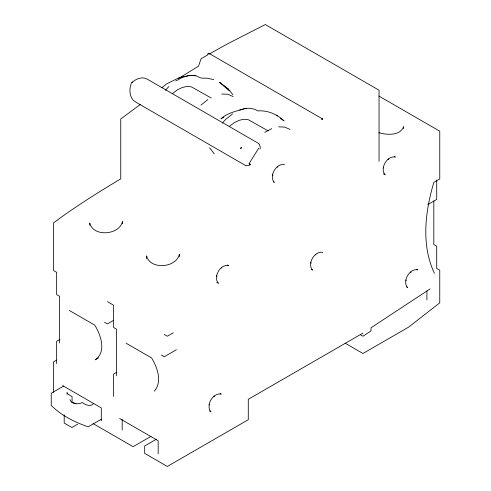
<?xml version="1.0" encoding="UTF-8"?>
<svg xmlns="http://www.w3.org/2000/svg" width="491" height="491" viewBox="0 0 491 491"><rect width="100%" height="100%" fill="white"/><g stroke="black" fill="none" stroke-linecap="round" stroke-linejoin="round"><path stroke-width="0.74" d="M403.657 128.697L403.657 126.451C400.484 135.927 386.785 135.154 378.923 132.668M260.07 149.129L260.291 146.87L259.193 144.581L259.432 144.194L257.615 142.881L147.423 79.26C142.2 76.074 135.485 78.947 131.582 82.954L132.619 81.856M131.158 83.636C128.869 89.871 129.415 98.525 135.786 102.134L245.979 165.755L246.218 165.375L248.606 165.602L250.459 164.528L249.121 163.558L258.726 148.159M93.646 403.51C90.817 407.174 85.262 404.934 82.353 402.552C78.505 404.529 71.342 404.523 69.943 399.582M154.358 391.174C162.589 381.605 157.335 367.483 151.633 357.97L126.156 343.258M165.387 90.332L168.843 86.545M222.251 123.167L225.707 119.374L232.611 113.832M200.972 105.092L207.877 99.55M161.815 87.772L166.774 83.789L179.27 77.633L189.569 75.442L195.762 75.724L201.028 78.063L207.503 78.235L213.732 79.652M172.427 93.591L177.319 89.914L182.253 87.49L186.985 86.434L191.275 86.809L211.308 98.047M229.291 126.42L234.182 122.744L239.123 120.32L243.849 119.264L248.145 119.638L268.172 130.876M140.285 104.479L120.749 119.018L120.749 178.871C97.77 192.601 75.074 206.815 53.599 222.828L53.599 270.578L56.649 272.339L56.649 294.6L59.54 296.269L59.54 343.006M430.128 288.892L371.018 327.785L371.018 330.94L362.978 336.231L360.443 334.764M178.607 78.419L198.499 66.193L201.058 58.785L207.797 54.863M322.624 118.988L321.715 119.509A0.908 0.522 -60 0 1 322.624 118.988L208.896 53.323M59.939 339.441L56.649 341.337L56.649 363.598M113.789 320.218L107.412 323.907L104.522 322.237M56.582 360.112L53.599 361.836L53.599 392.389M98.519 357.914L95.236 359.811C106.774 351.844 100.778 334.874 94.769 325.14L69.292 310.429M63.769 386.012L51.236 393.248L51.236 405.492C61.528 415.582 74.644 422.217 88.184 426.82L101.373 419.204M173.274 332.806L167.327 336.237L164.276 334.475M116.803 372.27L113.513 374.173L113.513 396.427M176.398 349.733L164.276 356.736L161.386 355.067M427.778 204.6L436.714 199.444L436.714 180.154M77.664 424.175L71.913 427.501L64.198 423.046L64.198 414.883M150.952 436.395L133.11 446.693L93.063 423.573M156.574 439.089L144.679 445.957L144.679 453.371L167.327 466.45L248.286 419.707L248.286 399.306L362.978 333.088M209.086 54.127L227.849 43.674L265.318 24.55L379.046 90.209L379.046 161.324M223.927 117.153L220.938 118.816C227.45 112.764 236.441 111.236 244.628 108.585C249.189 107.719 253.902 108.499 257.898 110.892C267.656 110.18 277.114 114.274 284.111 120.946L280.226 118.282M175.747 81.003L182.781 77.234L189.569 75.442L195.762 75.724M264.741 132.38L271.769 128.611M239.645 110.064L246.433 108.278M209.086 53.74L208.049 53.746L208.767 53.286L209.086 53.74A0.908 0.522 -60 0 0 208.442 53.372A0.908 0.522 -60 0 0 207.803 54.483M221.693 93.996L227.885 94.272L233.157 96.61M278.557 126.825L284.749 127.108L290.021 129.44M72.766 402.338L76.044 403.731M388.043 159.084L388.78 159.311M284.577 164.7C276.378 162.736 268.546 176.287 274.352 182.406L273.205 181.744M277.139 166.891L277.838 167.106M410.445 272.075L411.145 272.29M322.796 252.435C314.596 250.471 306.765 264.023 312.571 270.142L311.423 269.479M315.357 254.626L316.051 254.841M221.226 267.785L221.926 268M213.91 396.12L214.641 396.347M378.929 96.076L439.764 131.201L439.764 178.945L433.817 182.382C425.188 211.701 421.002 244.733 434.394 273.309M394.261 156.439L395.408 157.102C387.203 155.138 379.377 168.689 385.183 174.808L383.465 173.814M249.133 163.761L250.459 164.528M416.736 269.228L417.884 269.884C409.684 267.92 401.859 281.472 407.665 287.591L406.517 286.928M227.517 264.931L228.665 265.594C220.465 263.624 212.64 277.182 218.446 283.301L216.721 282.307M345.13 343.184L362.978 353.489L408.604 327.153L439.764 302.812L439.764 270.21L436.714 268.442L436.714 246.187L433.823 244.518L433.823 200.837M107.412 301.646L113.513 305.169L113.513 327.429L116.404 329.099L116.404 375.842M220.121 393.481L221.269 394.144C213.063 392.174 205.238 405.732 211.044 411.851L209.326 410.857M62.756 385.674L101.306 407.929L101.306 420.916M119.62 418.504L158.17 440.758L158.17 453.745M276.427 115.115L277.575 115.944M223.964 85.913L228.597 89.288L232.93 94.788M228.597 89.288L219.563 82.285L229.401 90.878M383.219 167.443L383.778 167.965M405.836 280.054L406.376 280.551M273.064 175.367L272.192 174.127M310.748 262.605L311.282 263.102M216.617 275.764L217.151 276.261M209.08 404.486L209.645 405.007M214.174 153.787L209.639 147.828M426.912 290.856L426.912 300.026M179.344 256.609L179.344 254.356C176.379 267.951 149.97 270.13 146.631 255.872L146.631 258.874M122.48 223.786L122.48 221.527C119.509 235.121 93.106 237.3 89.767 223.037L89.767 225.289M122.191 419.308L122.191 429.999M72.073 402.737L72.073 396.618L67.654 393.942L67.046 392.628L67.046 394.156M241.02 147.975L240.799 148.705L241.351 147.257L241.02 147.975"/></g></svg>
